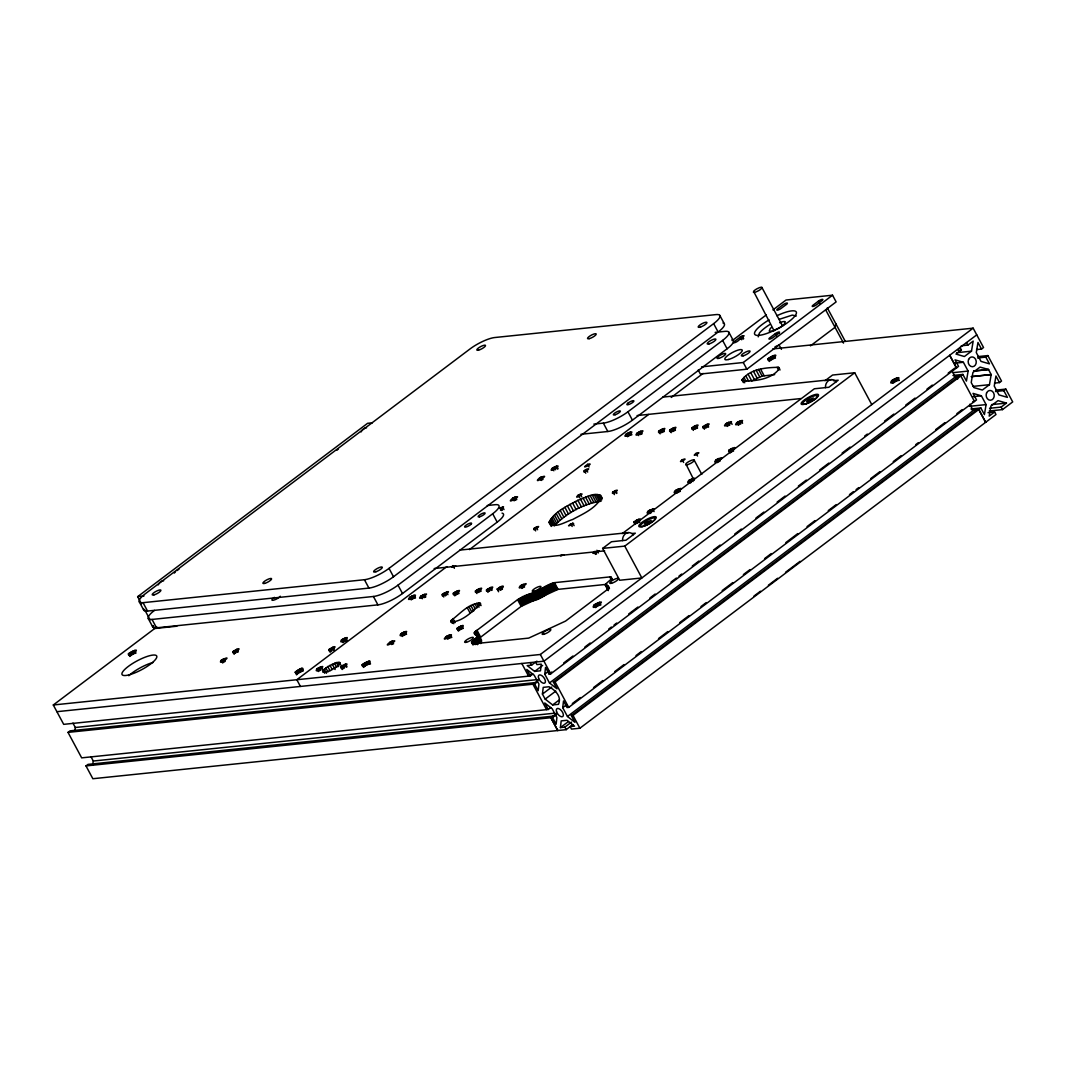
<?xml version="1.0" encoding="UTF-8"?>
<svg xmlns="http://www.w3.org/2000/svg" width="1066" height="1066" viewBox="0 0 1066 1066"><rect width="100%" height="100%" fill="white"/><g stroke="black" fill="none" stroke-linecap="round" stroke-linejoin="round"><path stroke-width="1.5" d="M477.182 636.842L480.766 643.544C485.443 635.309 467.614 635.722 476.995 630.273L517.57 599.678C529.855 593.989 542.141 588.272 554.467 582.662L609.805 576.919C615.255 577.972 606.048 582.303 605.421 584.874C608.366 585.994 611.271 587.473 606.128 590.497L565.553 621.092C553.267 626.781 540.968 632.484 528.656 638.108L473.304 643.837C467.521 642.505 478.261 638.441 477.621 635.189M542.434 694.073L543.22 687.357L549.043 686.757C555.306 690.235 561.982 696.511 558.464 704.333L552.654 704.932L545.166 699.109L542.434 694.073L551.722 687.077M960.812 375.978L959.133 376.151L553.374 682.067L556.998 688.809L549.483 682.96L544.753 674.138L545.539 667.423L549.07 674.032L550.736 673.859L958.547 366.384L955.056 359.855L963.398 362.293L968.115 371.088L966.436 381.082L962.865 374.419L952.937 375.459M571.483 722.122L564.86 727.119L560.41 727.598L561.196 720.883L567.019 720.283L574.534 726.133L570.163 726.572L571.523 729.091L579.891 728.225L995.99 414.514L994.631 411.982L988.009 412.662M977.109 409.664L571.349 715.592L574.974 722.335L567.458 716.485L562.728 707.664L563.514 700.948L567.032 707.544L568.711 707.371L976.523 399.897L973.018 393.381L981.373 395.819L986.09 404.6L984.411 414.607L980.84 407.945L970.913 408.971M74.833 730.37L75.313 727.505L72.954 723.108M92.569 765.321L93.288 761.031L90.93 756.633M960.04 347.463L961.399 349.994L955.989 354.072L964.384 356.524L971.486 351.167L973.178 341.107L967.888 345.104L961.265 345.784M988.555 369.489L980.04 367.104L972.925 372.474L971.219 382.574L973.964 387.598L982.359 390.036L989.461 384.679L991.153 374.632L988.555 369.489L973.671 371.021M835.877 323.824L835.038 327.315L810.453 345.85M549.083 522.407C554.626 511.294 567.458 505.964 577.865 500.3C584.288 498.528 596.947 489.974 601.451 497.396C595.907 508.495 583.075 513.839 572.655 519.502C566.246 521.274 553.587 529.829 549.083 522.407L551.242 526.431M450.838 620.652L450.731 622.024C462.471 621.878 472.758 611.258 480.593 603.782L480.38 603.209C468.6 602.956 459.619 614.429 450.838 620.652L452.277 623.344M295.189 672.206C302.051 675.511 308.58 661.853 295.189 672.206L296.628 674.885M323.211 670.394L322.758 672.06L324.624 672.446L330.513 670.554L336.909 666.783L340.001 662.652L336.483 662.572L327.782 666.583L323.211 670.394L324.65 673.086M451.558 566.752L452.49 567.272L455.675 565.66M741.976 379.922C750.144 368.769 765.988 367.543 778.58 367.304L779.459 368.583C771.291 379.736 755.448 380.962 742.855 381.202L741.976 379.922L743.415 382.614M497.156 589.072C500.913 592.656 508.882 580.783 497.156 589.072L498.595 591.75M601.077 501.22C583.475 503.698 566.512 513.066 554.253 525.844L550.669 519.142M362.147 664.731C361.427 671.473 380.242 653.751 362.147 664.731L363.586 667.423M128.453 653.778C127.693 660.534 146.562 642.798 128.453 653.778L129.879 656.469M232.774 651.646C232.734 656.896 246.819 642.958 232.774 651.646L234.2 654.324M328.741 649.607C328.701 654.857 342.786 640.919 328.741 649.607L330.18 652.299M340.72 666.836C340.68 672.086 354.765 658.148 340.72 666.836L342.159 669.528M456.994 628.394C456.954 633.644 471.039 619.706 456.994 628.394L458.433 631.085M767.906 358.802C767.147 365.558 786.015 347.822 767.906 358.802L769.346 361.494M478.421 638.88L521.167 606.381C533.453 600.691 545.739 594.975 558.051 589.365L606.887 584.301M442.323 594.322C440.178 600.398 457.048 585.9 442.323 594.322L443.762 597M453.383 593.176C451.251 599.252 468.121 584.754 453.383 593.176L454.822 595.854M475.529 590.87C473.384 596.96 490.253 582.462 475.529 590.87L476.968 593.562M486.602 589.725C484.457 595.801 501.326 581.303 486.602 589.725L488.028 592.403M658.721 431.157C656.589 437.233 673.445 422.736 658.721 431.157L660.16 433.835M669.794 430.011C667.649 436.087 684.519 421.59 669.794 430.011L671.234 432.689M691.927 427.719C689.795 433.795 706.651 419.298 691.927 427.719L693.366 430.397M703 426.573C700.855 432.649 717.724 418.152 703 426.573L704.439 429.252M599.319 550.669L594.615 553.481L592.776 553.161L594.282 551.722L595.721 554.4M634.163 521.66C632.018 527.737 648.888 513.239 634.163 521.66L635.602 524.339M728.838 450.278C726.706 456.355 743.562 441.857 728.838 450.278L730.277 452.957M221.222 660.307C216.518 667.329 236.306 652.525 221.222 660.307L222.661 662.985M341.533 639.92C336.843 646.942 356.63 632.125 341.533 639.92L342.972 642.598M316.988 668.848C312.285 675.871 332.072 661.067 316.988 668.848L318.428 671.527M584.341 470.519C580.81 475.796 595.654 464.683 584.341 470.519L585.78 473.211M400.869 633.764C396.166 640.799 415.953 625.982 400.869 633.764L402.308 636.442M534.253 528.23C530.721 533.493 545.565 522.38 534.253 528.23L535.692 530.908M612.95 491.919C609.432 497.196 624.276 486.083 612.95 491.919L614.389 494.597M561.502 554.693L560.569 555.932L564.234 554.746M594.135 604.928C588.259 613.723 612.99 595.201 594.135 604.928L595.574 607.607M891.696 380.589C885.819 389.37 910.551 370.848 891.696 380.589L893.135 383.267M552.428 468.107C545.845 475.649 567.938 460.779 552.428 468.107L553.867 470.786M409.797 597.226C403.215 604.782 425.321 589.898 409.797 597.226L411.236 599.918M626.208 434.075C619.626 441.617 641.732 426.746 626.208 434.075L627.647 436.754M420.87 596.081C414.288 603.636 436.394 588.752 420.87 596.081L422.309 598.759M637.281 432.916C630.699 440.471 652.792 425.6 637.281 432.916L638.721 435.608M725.826 423.735C719.244 431.29 741.35 416.42 725.826 423.735L727.265 426.427M520.501 585.754C513.905 593.296 536.011 578.425 520.501 585.754L521.927 588.432M736.899 422.589C730.317 430.144 752.423 415.26 736.899 422.589L738.338 425.281M648.381 510.934C641.799 518.476 663.905 503.605 648.381 510.934L649.82 513.612M675.431 490.533C668.848 498.075 690.955 483.204 675.431 490.533L676.87 493.212M688.956 480.34C682.373 487.882 704.479 473.011 688.956 480.34L690.395 483.018M716.006 459.939C709.423 467.481 731.529 452.61 716.006 459.939L717.445 462.617M994.631 411.982L989.195 416.1L990.9 405.986L998.016 400.629L1006.451 403.081L1001.121 407.079L989.541 408.291M778.5 333.418L773.21 337.416A2.945 0.746 -28.2 0 1 769.519 339.121A2.945 0.746 -28.2 0 1 769.879 337.762L775.408 333.591A2.945 0.746 -28.2 0 1 779.073 331.979A2.945 0.746 -28.2 0 1 778.5 333.418L779.033 333.032M141.538 603.902L137.647 596.667L367.583 423.309L372.327 422.816M532.933 673.979L530.282 675.977L63.694 724.347L53.3 704.986L156.862 626.901M550.909 707.491L548.257 709.49L81.669 757.859L68.011 732.382L70.05 730.85L534.959 682.64L532.92 684.185L546.578 709.663M572.815 724.56L566.206 729.65L92.849 778.726L85.986 765.908L88.025 764.375L552.934 716.165M143.044 602.676L364.425 579.717A19.654 4.957 -28.2 0 0 389.023 568.378L713.634 323.638A19.654 4.957 -28.2 0 0 716.086 314.59L494.704 337.536A19.654 4.957 -28.2 0 0 470.106 348.888L145.496 593.629A19.654 4.957 -28.2 0 0 143.044 602.676L147.534 611.058L368.929 588.099A19.654 4.957 -28.2 0 0 393.514 576.759L718.124 332.019A19.654 4.957 -28.2 0 0 722.988 323.011M154.49 610.392A19.654 4.957 -28.2 0 0 152.025 619.439L373.42 596.48A19.654 4.957 -28.2 0 0 398.004 585.141L492.692 513.759A19.654 4.957 -28.2 0 0 495.144 504.698L487.242 505.524M593.855 424.108L603.343 423.122A19.654 4.957 -28.2 0 0 627.941 411.782L722.615 340.4A19.654 4.957 -28.2 0 0 725.08 331.339L715.166 332.379M732.222 340.6L766.347 314.87M772.917 309.926L786.042 300.026L832.533 295.202L836.13 301.905L746.866 369.209L700.362 374.033L698.217 370.009M152.665 625.635A19.654 4.957 -28.2 0 0 156.529 627.821L377.91 604.862A19.654 4.957 -28.2 0 0 402.508 593.522L497.182 522.14A19.654 4.957 -28.2 0 0 502.046 513.132M580.957 434.288L607.833 431.503A19.654 4.957 -28.2 0 0 632.431 420.164L727.105 348.782A19.654 4.957 -28.2 0 0 731.969 339.774M446.841 566.619L296.828 679.735L300.425 686.437M469.413 549.603L648.648 414.474M671.22 397.458L703.08 373.433M818.448 301.145L813.158 305.129A2.945 0.746 -28.2 0 0 812.798 306.488A2.945 0.746 -28.2 0 0 816.489 304.783L822.019 300.612A2.945 0.746 -28.2 0 0 822.153 299.359A2.945 0.746 -28.2 0 0 818.448 301.145L819.887 303.837M701.588 366.837L743.268 362.507L832.533 295.202M602.636 548.404L624.769 546.112L641.852 577.959L619.706 580.25L602.636 548.404L611.471 541.741L625.955 540.235L635.323 533.173L632.111 533.506M622.171 533.68L814.357 388.77L828.842 387.278L838.209 380.216L833.385 380.709M824.991 380.762L832.559 375.045L854.705 372.754L871.775 404.6M624.769 546.112L854.705 372.754M53.3 704.986L540.342 654.484L973.151 328.155L983.545 347.529L981.506 349.075L976.536 349.581M535.572 662.053L536.931 664.584L541.261 664.131L540.489 670.807L534.679 671.42L527.19 665.597L531.628 665.131L536.931 661.133M976.749 334.871L543.94 661.187L56.898 711.688M534.679 671.42L542.634 665.411M531.254 674.152L528.603 676.15L521.807 663.478M544.753 674.138L548.737 671.14M532.92 684.199L538.223 680.188M68.011 732.382L534.586 684.026L537.237 682.013M549.07 674.032L551.722 672.033M563.648 663.025L572.935 656.03M584.861 647.035L590.164 643.038M608.739 629.033L611.391 627.035M614.043 625.036L616.694 623.037M628.62 614.043L637.908 607.047M649.847 598.039L655.15 594.042M671.06 582.049L676.364 578.052M679.015 576.053L681.667 574.054M692.274 566.046L698.896 561.049M713.487 550.056L720.123 545.059M734.701 534.066L741.336 529.056M755.927 518.063L763.882 512.066M777.141 502.073L785.096 496.063M798.354 486.069L806.309 480.073M819.567 470.079L828.855 463.07M842.113 453.077L850.068 447.08M864.659 436.087L867.311 434.089M884.54 421.083L893.828 414.088M905.754 405.093L915.041 398.098M926.98 389.09L932.284 385.093M948.194 373.1L954.816 368.103M549.483 682.96L955.243 377.031L957.748 378.976M553.374 682.067L555.053 681.894L962.865 374.419M977.549 357.976L985.81 357.11L987.862 355.578L1001.52 381.055L999.482 382.587L994.511 383.107M545.166 699.109L555.772 691.114M552.654 704.932L559.277 699.936M562.728 707.664L566.712 704.666M550.895 717.711L557.758 730.53L550.895 717.711L556.199 713.714M85.986 765.908L552.561 717.538L556.545 714.54M572.335 703.547L580.304 697.55M593.562 687.557L602.836 680.548M614.776 671.553L624.05 664.558M635.989 655.563L641.292 651.566M658.535 638.561L667.809 631.565M679.748 622.571L689.036 615.575M700.962 606.567L706.265 602.57M722.175 590.577L732.795 582.582M743.402 574.574L750.024 569.577M764.615 558.584L771.238 553.587M785.829 542.581L797.768 533.586M807.042 526.591L814.997 520.594M828.255 510.601L836.224 504.591M849.482 494.597L853.453 491.599M856.105 489.6L858.756 487.602M870.695 478.607L879.97 471.598M893.241 461.605L901.196 455.608M915.774 444.615L918.426 442.617M935.668 429.611L944.956 422.616M956.882 413.621L962.185 409.624M567.458 716.485L973.218 410.557L969.833 404.254M571.349 715.592L573.028 715.419L980.84 407.945M995.511 391.502L1003.786 390.636L1005.838 389.103L1012.7 401.909L1002.48 409.611L989.248 410.983M560.41 727.598L568.365 721.602M753.835 596.187L760.444 591.217M768.359 585.234L777.607 578.265M785.535 572.295L800.06 561.342M740.244 337.083L734.461 341.44A2.945 0.746 -28.2 0 0 734.088 342.786A2.945 0.746 -28.2 0 0 737.779 341.093L744.068 335.723L740.244 337.083L741.683 339.774M452.357 566.006L452.93 565.606L454.369 568.285M446.228 636.522C437.806 644.743 461.431 630.019 446.228 636.522L447.667 639.2M578.252 495.104C571.456 501.433 589.458 490.48 578.252 495.104L579.691 497.782M539.716 477.768C530.108 486.376 554.44 471.878 539.716 477.768L541.155 480.46M512.666 498.168C503.059 506.776 527.39 492.279 512.666 498.168L514.105 500.847M682.2 459.766C675.604 465.349 691.154 456.488 682.2 459.766L683.639 462.457M774.689 374.606L762.123 376.085L751.69 380.895L748.105 374.193M570.723 523.779L568.551 525.805L571.563 525.018A2.945 0.746 -28.2 0 0 573.601 523.486L570.723 523.779L572.162 526.471M696.098 453.356C689.142 458.966 704.866 450.332 696.098 453.356L697.537 456.035M390.343 641.892C378.976 650.873 404.44 636.975 390.343 641.892L391.782 644.57M499.141 508.362L503.552 506.896L500.434 509.894M587.633 464.323C577.572 471.092 596.654 462.178 587.633 464.323L589.072 467.001M774.982 346.85L779.113 344.971L781.445 349.342M779.446 319.267L792.331 315.096L796.289 316.002M779.632 322.745L781.591 322.039A8.941 2.252 -28.2 0 1 785.282 321.812L784.283 324.291A9.567 2.412 -28.2 0 1 779.166 328.022L772.943 330.82A8.941 2.252 -28.2 0 1 769.239 331.046L770.252 328.568A9.567 2.412 -28.2 0 1 771.611 327.355M772.703 348.942L973.151 328.155M958.081 350.341L961.399 349.994M956.602 352.713L971.486 351.167M977.935 356.604L987.862 355.578M955.136 363.146L963.398 362.293M662.732 397.112L831.533 379.616M953.231 372.634L968.115 371.088M973.591 371.115L988.475 369.569M954.203 376.644L960.826 375.965L974.471 401.442L972.792 401.615M971.419 376.604L991.273 374.539L971.299 376.698M637.082 415.553L800.899 398.564M972.912 386.398L989.461 384.679M995.91 390.129L1005.838 389.103M973.111 396.672L981.373 395.819M969.554 406.319L986.09 404.6M991.567 404.627L1006.451 403.081M972.179 410.17L978.788 409.491L985.65 422.309L978.788 409.491M459.846 550.096L628.634 532.587M137.647 596.667L143.977 596.001M434.182 568.524L604.635 550.856M176.863 626.208L154.73 628.514L153.171 625.609M75.313 727.505L536.918 679.655M93.288 761.031L554.893 713.167M480.02 641.466L481.219 641.892M985.81 357.11L989.448 363.852L981 361.387L976.283 352.566L977.975 342.466L981.506 349.075M1003.786 390.636L1007.423 397.365L998.975 394.913L994.245 386.092L995.95 375.992L999.482 382.587M966.529 342.572L967.888 345.104M1001.121 407.079L1002.48 409.611M951.871 370.728L955.243 377.031M897.838 377.75L899.278 380.429M897.012 377.91L898.451 380.589M896 378.23L897.439 380.908M894.894 378.697L896.333 381.375M893.761 379.269L895.187 381.948M892.668 379.909L894.107 382.601M827.296 307.821L845.125 341.067M825.67 309.86L843.512 343.119M774.063 330.753L753.595 291.351A4.997 1.266 -28.2 0 1 756.94 288.806L759.165 287.767A4.69 1.186 -28.2 0 1 761.897 287.46L782.591 326.049M775.408 333.591L776.847 336.283M774.009 355.484L775.448 358.163M772.997 355.804L774.436 358.482M778.58 367.304L780.019 369.982M771.891 356.271L773.33 358.949M777.127 367.277L778.566 369.955M770.745 356.844L772.184 359.522M769.652 357.483L771.091 360.161M768.693 358.149L770.118 360.841M760.524 368.996L764.122 375.698M742.242 336.03L743.682 338.708M741.563 336.336L743.002 339.015M758.539 369.382L762.123 376.085M756.127 370.155L759.712 376.858M753.462 371.274L757.047 377.977M750.717 372.647L754.315 379.349M719.803 315.376L724.307 323.758M728.798 332.139L733.288 340.52M743.268 362.507L746.866 369.209M745.774 375.805L748.652 381.162M743.895 377.364L746.053 381.388M713.634 323.638L718.124 332.019M722.615 340.4L727.105 348.782M742.602 378.763L744.761 382.787M741.15 420.604L742.576 423.282M739.524 421.137L740.963 423.815M738.618 421.563L740.057 424.241M737.725 422.056L739.164 424.748M730.663 421.683L732.102 424.361M728.464 422.283L729.904 424.974M727.545 422.709L728.984 425.401M726.652 423.215L728.091 425.894M732.155 448.293L733.595 450.971M731.249 448.719L732.688 451.398M730.357 449.212L731.796 451.891M729.53 449.745L730.97 452.424M707.184 424.255L708.623 426.933M706.318 424.588L707.757 427.266M704.519 425.507L705.958 428.186M718.631 458.487L720.07 461.165M717.724 458.913L719.164 461.591M716.832 459.406L718.271 462.084M696.111 425.401L697.55 428.079M695.259 425.734L696.684 428.412M694.339 426.16L695.778 428.838M693.446 426.653L694.885 429.332M694.113 480.406L685.851 463.897A4.69 1.186 -28.2 0 1 689.116 461.418L691.341 460.392A4.997 1.266 -28.2 0 1 694.139 460.072L701.801 474.37M673.979 427.693L675.418 430.384M673.112 428.026L674.551 430.704M672.206 428.452L673.645 431.13M671.3 428.945L672.739 431.623M691.581 478.874L693.02 481.565M662.905 428.838L664.345 431.53M689.782 479.807L691.221 482.485M662.039 429.172L663.478 431.85M661.133 429.598L662.572 432.276M660.24 430.091L661.68 432.783M678.922 488.748L680.361 491.426M678.056 489.081L679.495 491.759M677.15 489.507L678.589 492.186M676.257 490L677.696 492.679M640.773 431.144L642.198 433.822M639.906 431.464L641.346 434.155M639 431.89L640.439 434.582M627.941 411.782L632.431 420.164M630.446 432.076L631.885 434.755M629.7 432.29L631.139 434.968M628.833 432.609L630.273 435.301M627.927 433.036L629.366 435.728M627.035 433.542L628.474 436.221M652.619 508.935L654.058 511.613M650.1 509.894L651.539 512.586M603.343 423.122L607.833 431.503M649.207 510.401L650.646 513.079M638.347 519.342L639.787 522.02M637.481 519.675L638.92 522.353M636.575 520.101L638.014 522.78M635.682 520.594L637.122 523.273M615.548 490.507L616.987 493.185M614.882 490.786L616.321 493.465M600.638 495.277L602.077 497.969M586.26 469.386L587.699 472.078M599.838 494.864L601.984 498.888M598.786 494.611L601.65 499.981M597.493 494.504L600.358 499.874M595.961 494.571L599.558 501.273M594.228 494.784L597.826 501.486M592.31 495.144L595.894 501.846M590.204 495.663L593.802 502.366M587.952 496.33L591.537 503.032M585.554 497.142L589.152 503.845M583.062 498.075L586.66 504.778M580.264 494.131L581.703 496.809M580.49 499.128L584.088 505.844M577.865 500.3L581.463 507.003M556.665 466.109L558.104 468.8M575.214 501.566L578.811 508.269M555.919 466.322L557.358 469M554.147 467.081L555.586 469.76M572.562 502.925L576.16 509.628M596.907 550.269L598.346 552.948M611.005 576.946L612.444 579.624M610.472 576.893L611.911 579.571M609.805 576.919L611.244 579.598M595.108 551.189L596.534 553.867M569.937 504.338L573.535 511.054M567.365 505.83L570.963 512.533M608.02 585.94L609.459 588.619M607.354 585.967L608.793 588.645M564.887 507.349L568.471 514.052M605.941 583.915L607.38 586.593M606.687 585.994L608.126 588.685M572.669 522.966L574.108 525.645M605.608 584.435L608.486 589.791M605.421 584.874L608.3 590.244M605.381 585.261L608.26 590.631M562.502 508.895L566.099 515.598M560.25 510.454L563.847 517.157M541.528 476.848L542.967 479.527M540.622 477.275L542.061 479.953M558.158 512.013L561.742 518.716M556.225 513.545L559.823 520.248M554.507 515.038L558.104 521.74M599.452 602.25L600.891 604.942M552.987 516.477L556.585 523.179M598.452 602.583L599.891 605.261M551.708 517.849L555.306 524.552M597.333 603.036L598.772 605.728M596.2 603.609L597.64 606.301M595.108 604.262L596.547 606.94M549.869 520.341L552.748 525.711M549.35 521.434L551.495 525.458M536.171 527.097L537.61 529.775M515.344 496.916L516.77 499.594M514.478 497.249L515.917 499.927M513.572 497.675L515.011 500.354M554.467 582.662L558.051 589.365M553.68 582.769L557.278 589.485M552.801 582.982L556.399 589.685M551.828 583.262L555.426 589.964M550.789 583.622L554.387 590.337M549.696 584.061L553.294 590.764M548.564 584.554L552.161 591.257M547.431 585.101L551.015 591.817M546.285 585.7L549.883 592.403M502.566 506.91L504.005 509.588M545.179 586.34L548.763 593.042M544.1 586.993L547.697 593.695M500.953 507.443L502.392 510.121M543.1 587.659L546.685 594.362M500.047 507.869L501.473 510.547M542.168 588.325L545.765 595.028M541.235 589.005L544.833 595.707M540.222 589.671L543.82 596.374M539.156 590.324L542.754 597.027M538.037 590.95L541.635 597.666M536.904 591.55L540.502 598.253M535.758 592.096L539.356 598.812M492.692 513.759L497.182 522.14M534.639 592.603L538.223 599.305M533.546 593.029L537.131 599.732M532.494 593.389L536.091 600.105M531.534 593.682L535.119 600.385M530.641 593.882L534.239 600.584M529.869 594.002L533.466 600.704M529.082 594.122L532.68 600.824M523.126 584.301L524.565 586.98M528.203 594.322L531.801 601.024M522.22 584.728L523.659 587.406M527.23 594.615L530.828 601.317M521.314 585.221L522.753 587.899M526.191 594.975L529.789 601.677M525.098 595.401L528.696 602.103M523.979 595.907L527.563 602.61M522.833 596.454L526.431 603.156M521.687 597.053L525.285 603.756M520.581 597.68L524.179 604.382M519.515 598.332L523.1 605.035M518.502 598.999L522.1 605.715M517.57 599.678L521.167 606.381M540.342 654.484L550.736 673.859M555.053 681.894L568.711 707.371M573.028 715.419L579.891 728.225M500.98 586.593L502.419 589.271M500.074 587.02L501.513 589.698M499.181 587.513L500.62 590.204M490.773 587.419L492.212 590.098M530.268 662.599L531.628 665.131M564.86 727.119L566.206 729.65M489.92 587.739L491.359 590.417M488.108 588.659L489.547 591.35M530.282 675.977L526.777 669.448L534.226 675.244L538.943 684.039L538.17 690.688L534.586 684.026M548.257 709.49L544.753 702.974L552.201 708.77L556.905 717.565L556.132 724.2L552.561 717.538M479.713 588.565L481.152 591.244M478.847 588.885L480.286 591.577M477.941 589.311L479.38 592.003M477.035 589.818L478.474 592.496M479.633 602.916L481.072 605.595M478.421 602.916L479.86 605.595M476.822 603.209L478.98 607.234M474.943 603.769L477.102 607.793M472.918 604.569L475.076 608.593M470.866 605.555L473.744 610.925M468.947 606.661L471.825 612.017M467.281 607.793L470.159 613.15M457.567 590.857L459.006 593.535M456.714 591.19L458.153 593.869M476.995 630.273L480.593 636.975M455.795 591.617L457.234 594.295M476.156 630.925L479.753 637.628M454.902 592.11L456.341 594.788M475.436 631.565L481.339 642.198M476.968 634.816L481.299 642.585M454.076 592.643L455.515 595.321M477.515 636.335L481.099 643.038M476.435 634.763L478.581 638.787M474.823 632.178L477.701 637.535M474.357 632.738L475.796 635.416M476.702 637.415L479.58 642.771M476.102 638.014L478.98 643.384M475.369 638.654L478.248 644.024M474.543 639.32L477.408 644.677M473.704 639.973L475.862 643.997M472.971 640.613L475.13 644.637M446.507 592.003L447.933 594.681M472.371 641.226L473.81 643.904M471.892 641.785L473.331 644.477M471.558 642.305L472.998 644.983M444.735 592.763L446.174 595.441M461.871 625.742L463.31 628.42M443.829 593.256L445.268 595.934M461.072 625.995L462.511 628.673M460.179 626.368L461.618 629.047M459.273 626.821L460.712 629.513M458.393 627.341L459.832 630.019M452.983 618.573L455.129 622.597M457.62 627.874L459.06 630.566M451.678 619.666L453.836 623.69M450.372 634.79L451.811 637.468M449.705 634.91L451.145 637.601M448.893 635.176L450.332 637.854M448.013 635.549L449.452 638.228M447.094 636.002L448.533 638.694M424.361 594.295L425.8 596.987M423.495 594.628L424.934 597.306M422.589 595.055L424.028 597.733M414.048 595.241L415.487 597.919M413.288 595.441L414.727 598.133M412.435 595.774L413.875 598.452M411.516 596.2L412.955 598.879M410.623 596.693L412.062 599.385M389.023 568.378L393.514 576.759M398.004 585.141L402.508 593.522M405.12 631.618L406.559 634.31M404.32 631.885L405.76 634.563M403.428 632.258L404.867 634.936M402.522 632.711L403.961 635.389M401.642 633.231L403.081 635.909M364.425 579.717L368.929 588.099M373.42 596.48L377.91 604.862M392.141 641.066L393.581 643.744M391.262 641.426L392.701 644.117M369.076 661.24L370.515 663.931M368.236 661.413L369.675 664.091M367.237 661.733L368.676 664.411M366.118 662.199L367.557 664.878M364.985 662.772L366.424 665.451M363.892 663.412L365.332 666.103M362.92 664.091L364.359 666.77M345.797 637.774L347.236 640.453M344.984 638.028L346.423 640.719M344.105 638.401L345.544 641.092M343.185 638.867L344.624 641.545M342.319 639.373L343.758 642.065M345.597 664.185L347.036 666.863M344.798 664.438L346.237 667.116M342.999 665.264L344.425 667.956M332.819 647.209L334.258 649.887M342.119 665.784L343.558 668.462M331.926 647.582L333.365 650.26M339.348 662.279L340.787 664.957M341.347 666.317L342.786 669.008M338.149 662.253L339.588 664.931M330.14 648.554L331.579 651.233M336.483 662.572L338.642 666.596M334.471 663.225L336.629 667.249M332.246 664.158L335.124 669.515M329.967 665.304L332.126 669.328M327.782 666.583L329.94 670.607M325.85 667.929L328.008 671.953M324.291 669.221L326.436 673.246M321.239 666.703L322.678 669.381M319.547 667.329L320.986 670.021M318.641 667.796L320.08 670.474M317.761 668.315L319.2 670.994M301.825 668.289L303.264 670.98M300.825 668.622L302.264 671.3M299.719 669.075L301.158 671.767M298.573 669.661L300.012 672.34M297.481 670.301L298.92 672.979M296.508 670.967L297.947 673.645M295.735 671.62L297.174 674.298M236.839 649.247L238.278 651.926M235.959 649.62L237.398 652.299M234.174 650.593L235.613 653.271M223.78 658.801L225.219 661.48M222.874 659.254L224.313 661.933M221.994 659.774L223.434 662.452M152.025 619.439L156.529 627.821M144.643 609.685L150.066 619.826M139.326 601.877L143.817 610.258M148.307 618.64L152.798 627.021M134.543 650.46L135.982 653.138M133.543 650.78L134.982 653.458M132.424 651.246L133.863 653.924M131.291 651.819L132.73 654.497M130.199 652.459L131.638 655.15M129.226 653.138L130.665 655.817M694.139 460.072L693.966 460.872A4.69 1.186 -28.2 0 1 690.701 463.35L688.476 464.376A4.997 1.266 -28.2 0 1 685.678 464.683M761.897 287.46L761.67 288.273A4.997 1.266 -28.2 0 1 758.326 290.818L756.1 291.857A4.69 1.186 -28.2 0 1 753.369 292.164M758.232 336.856L759.365 333.152A22.293 5.623 -28.2 0 1 769.599 324.664M280.331 596.24A4.917 1.239 -28.2 0 1 273.256 600.251A4.917 1.239 -28.2 0 1 274.455 597.373M147.534 611.058A19.654 4.957 -28.2 0 1 143.67 608.886M174.358 573.068A9.821 2.478 -28.2 0 1 175.437 571.896M176.996 570.59A9.821 2.478 -28.2 0 1 178.941 569.257M337.056 450.212A9.821 2.478 -28.2 0 1 338.362 448.986M361.121 431.903A7.862 6.476 84.1 0 1 366.531 427.826M825.457 387.638A7.862 6.476 84.1 0 1 829.082 380.282A7.862 6.476 84.1 0 1 836.237 381.788M158.221 584.888A7.862 6.476 84.1 0 1 163.631 580.797M622.557 540.609A7.862 6.476 84.1 0 1 626.182 533.253A7.862 6.476 84.1 0 1 633.337 534.759M776.901 315.736A23.585 5.943 -28.2 0 1 794.21 316.869A23.585 5.943 -28.2 0 1 759.525 335.31A23.585 5.943 -28.2 0 1 769.092 319.88M128.786 675.724A19.654 4.957 -28.2 0 1 153.171 662.426M645.57 522.5L644.33 524.152L646.556 523.912L651.233 520.381L645.57 522.5M807.881 400.123L806.642 401.775L808.854 401.549L813.545 398.018L807.881 400.123M470.932 524.352L470.306 524.872A3.931 0.986 -28.2 0 1 465.389 527.137A3.931 0.986 -28.2 0 1 465.882 525.325L466.655 524.792A3.931 0.986 -28.2 0 1 470.799 523.06A3.931 0.986 -28.2 0 1 470.932 524.352M628.18 402.961L627.554 403.481A3.931 0.986 -28.2 0 0 627.687 404.774A3.931 0.986 -28.2 0 0 631.832 403.028L632.604 402.495A3.931 0.986 -28.2 0 0 633.097 400.683A3.931 0.986 -28.2 0 0 628.18 402.961M786.415 304.423L781.058 308.46A2.945 0.746 -28.2 0 1 777.367 310.166A2.945 0.746 -28.2 0 1 777.74 308.807L783.204 304.676A2.945 0.746 -28.2 0 1 786.881 303.024A2.945 0.746 -28.2 0 1 786.415 304.423M956.495 367.93L949.699 355.258L956.508 367.917M708.997 343.932A4.917 1.239 -28.2 0 0 715.899 339.534A4.917 1.239 -28.2 0 0 709.756 341.16A4.917 1.239 -28.2 0 0 708.997 343.932M479.58 516.81A3.931 0.986 -28.2 0 0 485.097 513.292A3.931 0.986 -28.2 0 0 480.18 514.598A3.931 0.986 -28.2 0 0 479.58 516.81M615.215 414.727A3.931 0.986 -28.2 0 0 620.359 411.17A3.931 0.986 -28.2 0 0 615.042 412.875A3.931 0.986 -28.2 0 0 615.215 414.727M478.541 350.141A4.917 1.239 -28.2 0 0 485.51 345.77A4.917 1.239 -28.2 0 0 479.473 347.289A4.917 1.239 -28.2 0 0 478.541 350.141M700.655 326.982A4.917 1.239 -28.2 0 0 706.918 322.532A4.917 1.239 -28.2 0 0 700.109 324.837A4.917 1.239 -28.2 0 0 700.655 326.982M264.714 583.395A4.917 1.239 -28.2 0 0 271.603 578.998A4.917 1.239 -28.2 0 0 265.461 580.624A4.917 1.239 -28.2 0 0 264.714 583.395M589.325 338.642A4.917 1.239 -28.2 0 0 596.214 334.258A4.917 1.239 -28.2 0 0 590.071 335.883A4.917 1.239 -28.2 0 0 589.325 338.642M154.024 594.868A4.917 1.239 -28.2 0 0 160.913 590.471A4.917 1.239 -28.2 0 0 154.77 592.096A4.917 1.239 -28.2 0 0 154.024 594.868M375.978 571.736A4.917 1.239 -28.2 0 0 382.321 567.299A4.917 1.239 -28.2 0 0 375.565 569.537A4.917 1.239 -28.2 0 0 375.978 571.736M643.451 526.324A8.355 2.105 -28.2 0 0 655.177 518.862A8.355 2.105 -28.2 0 0 644.73 521.62A8.355 2.105 -28.2 0 0 643.451 526.324M805.749 403.961A8.355 2.105 -28.2 0 0 817.475 396.485A8.355 2.105 -28.2 0 0 807.029 399.244A8.355 2.105 -28.2 0 0 805.749 403.961M642.412 526.537A9.821 2.478 -28.2 0 0 656.216 517.756A9.821 2.478 -28.2 0 0 643.917 520.994A9.821 2.478 -28.2 0 0 642.412 526.537M804.723 404.174A9.821 2.478 -28.2 0 0 818.515 395.379A9.821 2.478 -28.2 0 0 806.229 398.631A9.821 2.478 -28.2 0 0 804.723 404.174M743.175 355.844A4.917 1.239 -28.2 0 0 750.064 351.46A4.917 1.239 -28.2 0 0 743.921 353.073A4.917 1.239 -28.2 0 0 743.175 355.844M728.451 359.495A9.821 2.478 -28.2 0 0 742.242 350.714A9.821 2.478 -28.2 0 0 729.943 353.952A9.821 2.478 -28.2 0 0 728.451 359.495M718.817 358.376A4.917 1.239 -28.2 0 0 725.719 353.979A4.917 1.239 -28.2 0 0 719.577 355.604A4.917 1.239 -28.2 0 0 718.817 358.376M968.581 359.469A4.917 4.051 84.1 0 0 972.472 366.731A4.917 4.051 84.1 0 0 975.59 359.269A4.917 4.051 84.1 0 0 968.581 359.469M986.556 392.994A4.917 4.051 84.1 0 0 990.447 400.243A4.917 4.051 84.1 0 0 993.565 392.794A4.917 4.051 84.1 0 0 986.556 392.994M466.455 642.278A4.917 1.239 -28.2 0 0 473.357 637.881A4.917 1.239 -28.2 0 0 467.201 639.507A4.917 1.239 -28.2 0 0 466.455 642.278M543.94 634.243A4.917 1.239 -28.2 0 0 550.842 629.846A4.917 1.239 -28.2 0 0 544.686 631.472A4.917 1.239 -28.2 0 0 543.94 634.243M611.564 583.262A4.917 1.239 -28.2 0 0 618.467 578.865A4.917 1.239 -28.2 0 0 612.31 580.49A4.917 1.239 -28.2 0 0 611.564 583.262M534.079 591.297A4.917 1.239 -28.2 0 0 540.982 586.9A4.917 1.239 -28.2 0 0 534.826 588.525A4.917 1.239 -28.2 0 0 534.079 591.297M538.61 678.282A4.917 2.492 53 0 0 544.753 683.066A4.917 2.492 53 0 0 542.234 675.924A4.917 2.492 53 0 0 538.61 678.282M556.585 711.808A4.917 2.492 53 0 0 562.715 716.592A4.917 2.492 53 0 0 560.196 709.45A4.917 2.492 53 0 0 556.585 711.808M129.186 674.831A19.654 4.957 -28.2 0 0 156.769 657.256A19.654 4.957 -28.2 0 0 132.184 663.745A19.654 4.957 -28.2 0 0 129.186 674.831"/></g></svg>
